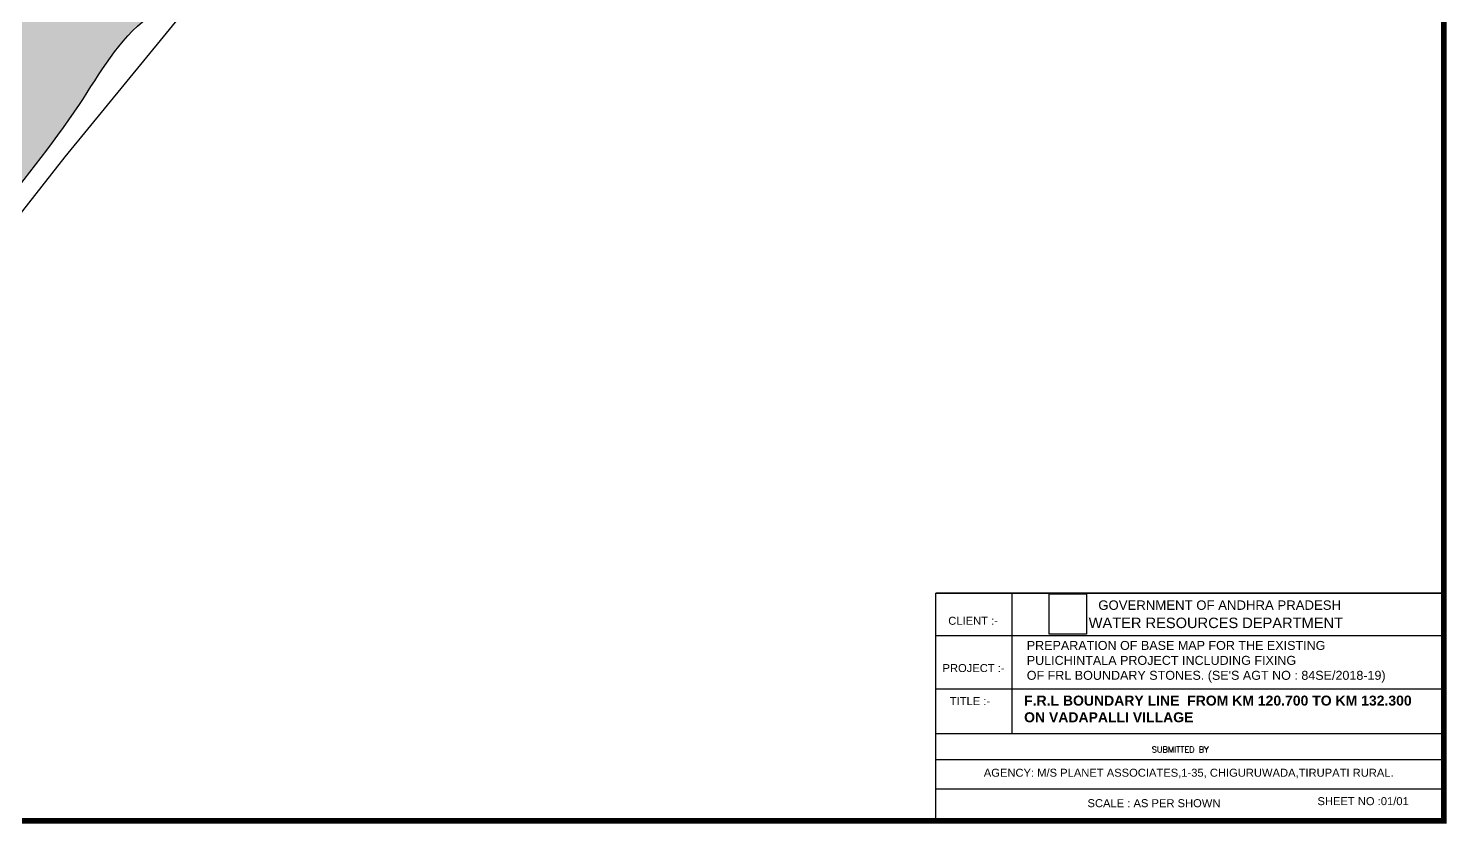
# Model space of a CAD drawing. Header units: millimetres. Extents: x 351611 to 362178, y 1842653 to 1850640.
# Drawn here: x 357278 to 362178, y 1842653 to 1845402 of the extents above; entities that cross this region are included whole.
import ezdxf

# ---------------------------------------------------------------- set-up
doc = ezdxf.new("R2010")
doc.units = ezdxf.units.MM
doc.layers.add('TABLE', color=7, linetype='Continuous')
doc.styles.add('I', font='romans.shx', dxfattribs={"width": 0.9, "height": 3})
doc.styles.add('LE', font='arial.ttf', dxfattribs={"height": 3})
picture_1 = doc.add_image_def('image1.png', size_in_pixel=(5098, 5519))

msp = doc.modelspace()

# ---------------------------------------------------------------- hatches: boundary and pattern name
h = msp.add_hatch()
h.set_pattern_fill('DASH,_O', color=4, scale=10, angle=45)
h.set_pattern_definition([(45, (0, 0), (4e-15, 44.9012806), [31.75, -31.75])])
edge = h.paths.add_edge_path()
edge.add_spline(control_points=[(361076.2, 1846537.7), (360959.7, 1846509.9), (360673.7, 1846441.6), (360272, 1846343.9), (359906.5, 1846431.1), (359626.2, 1846463), (359364.1, 1846446.6), (359104.9, 1846337), (358799.5, 1846197.8), (358471.7, 1846000.5), (358112, 1845795), (357767.7, 1845763.5), (357429.4, 1845723.5), (357120.7, 1845527.6), (356878.5, 1845184.1), (356642.8, 1844860.9), (356577, 1844537.3), (356413.4, 1844254.3), (356158.3, 1843962.3), (355809.3, 1843724.2), (355510.9, 1843444.1), (355200.5, 1843074), (354927.1, 1842822.6), (354753.9, 1842663.4)], knot_values=[0, 0, 0, 0, 360.715034, 886.041313, 1206.901347, 1473.328415, 1733.5221, 1982.292082, 2311.144252, 2740.368539, 3133.375977, 3534.049936, 3762.994726, 4150.462336, 4579.066255, 5024.529372, 5329.772665, 5552.662472, 5997.96084, 6480.06685, 6814.590068, 7222.420498, 7927.215983, 7927.215983, 7927.215983, 7927.215983], degree=3, periodic=0)
edge.add_line((354753.9, 1842663.4), (355621.9, 1842663.4))
edge.add_spline(control_points=[(355621.9, 1842663.4), (355783.3, 1842864.2), (356092.1, 1843248.2), (356473.5, 1843795), (356843.4, 1844265.1), (357126.5, 1844722), (357440.8, 1845090.2), (357609.8, 1845399.6), (357885.4, 1845552.5), (358300, 1845654), (358873.3, 1845807.6), (359412, 1845999.6), (359909.6, 1846018.1), (360371, 1846001.9), (360816.6, 1846000.3), (361086.8, 1846047.5), (361180.5, 1846063.9)], knot_values=[0, 0, 0, 0, 772.881091, 1477.556531, 1998.878309, 2567.70876, 3081.308169, 3463.429081, 3579.981676, 4014.835943, 4735.72258, 5368.465177, 5711.954778, 6220.314607, 6757.105663, 7042.147457, 7042.147457, 7042.147457, 7042.147457], degree=3, periodic=0)
edge.add_line((361180.5, 1846063.9), (361076.2, 1846537.7))
h.paths.add_polyline_path([(358890, 1846000.3), (359792.9, 1846120.2), (359776.5, 1846243.2), (358873.7, 1846123.3)], flags=24)
h.paths.add_polyline_path([(356617.4, 1844206.5), (357135.8, 1844955.3), (357033.8, 1845025.9), (356515.3, 1844277.1)], flags=24)
h.paths.add_polyline_path([(355416.8, 1843182.6), (355298.6, 1843334.7), (355256.6, 1843302.2), (355374.9, 1843150)], flags=24)
h.paths.add_polyline_path([(359901.5, 1846277.1), (359998.9, 1846446.8), (359952.1, 1846473.6), (359854.7, 1846303.9)], flags=24)

# ---------------------------------------------------------------- linework, layer by layer
at = {"const_width": 20}
msp.add_lwpolyline([(351620.9, 1850630.1), (362168, 1850630.1), (362168, 1842663.4), (351620.9, 1842663.4)], close=True, dxfattribs=at)
msp.add_lwpolyline([(355694.2, 1842663.4), (357200.8, 1844696.5), (357405.1, 1844958.1), (357823.4, 1845467.9), (358417.8, 1845621.2), (359056.2, 1845825.6), (359687.4, 1845975.9), (360470.4, 1845957.4)])
msp.add_lwpolyline([(360413.7, 1843450.5), (362168, 1843450.5), (362168, 1842663.4), (360413.7, 1842663.4)], close=True)
at = {"color": 4}
for points in [[(354753.9, 1842663.4), (355259.6, 1843154.4), (355533.2, 1843456.8), (355777.8, 1843685), (356154.7, 1843985.6), (356446.8, 1844321.7), (356553.7, 1844517.3), (356649.7, 1844807), (356880.1, 1845188.3), (357151.9, 1845519.7), (357485.3, 1845717.1), (357710.9, 1845756), (358106, 1845823), (358459.3, 1845995), (358832.6, 1846206.9), (359130.3, 1846346.6), (359364.1, 1846431.8), (359623.2, 1846455.3), (359888.2, 1846428.2), (360205.3, 1846379.3), (360725.4, 1846453.7), (361076.2, 1846537.7)], [(355621.9, 1842663.4), (356099, 1843271.4), (356514.7, 1843840.4), (356826.3, 1844258.4), (357147.7, 1844727.7), (357455, 1845139.2), (357691.7, 1845439.2), (357792.2, 1845498.3), (358205.9, 1845632.1), (358900.4, 1845825.6), (359511.1, 1845991), (359853.9, 1846012.7), (360362.2, 1846004.8), (360898.8, 1846020.6), (361180.5, 1846063.9)]]:
    msp.add_spline(points, degree=3, dxfattribs=at)
at = {"layer": 'TABLE'}
for p, q in [((362168, 1843450.5), (360413.7, 1843450.5)), ((360676.7, 1842963.7), (360676.7, 1843450.5)), ((362168, 1843302.5), (360413.7, 1843302.5)), ((362168, 1843118.6), (360413.7, 1843118.6)), ((362168, 1842963.7), (360413.7, 1842963.7)), ((362168, 1842874.2), (360413.7, 1842874.2)), ((362168, 1842772.3), (360413.7, 1842772.3))]:
    msp.add_line(p, q, dxfattribs=at)

# ---------------------------------------------------------------- texts
for s, height, style, p in [('GOVERNMENT OF ANDHRA PRADESH', 32.551, 'LE', (360974.6, 1843392.3)), ('CLIENT :-', 27.64, 'LE', (360456.3, 1843340.7)), ('WATER RESOURCES DEPARTMENT', 36.168, 'LE', (360941.5, 1843329.2)), ('PROJECT :-', 27.64, 'LE', (360436.5, 1843177.3)), ('TITLE :-', 27.64, 'LE', (360461.6, 1843063.2)), ('SUBMITTED BY ', 20.636, 'I', (361159.5, 1842899.1)), ('SCALE : AS PER SHOWN', 27.64, 'LE', (360937.4, 1842710.3)), ('SHEET NO :01/01', 27.64, 'LE', (361731.8, 1842717.3))]:
    msp.add_text(s, height=height, dxfattribs=dict(at, style=style)).set_placement(p)
at = {"layer": 'TABLE', "attachment_point": 1, "style": 'LE'}
for s, insert, char_height, width in [("PREPARATION OF BASE MAP FOR THE EXISTING\\PPULICHINTALA PROJECT INCLUDING FIXING\\POF FRL BOUNDARY STONES. (SE'S AGT NO : 84SE/2018-19)", (360727.5, 1843284.8), 30.986, 1238.644), ('{\\fArial|b1|i0|c0|p34;\\C1;F.R.L BOUNDARY LINE  FROM KM 120.700 TO KM 132.300 \\PON VADAPALLI VILLAGE }', (360718.4, 1843095.9), 34.567, 1448.401), ('\\pi190.04;AGENCY: M/S PLANET ASSOCIATES,1-35, CHIGURUWADA,TIRUPATI RURAL.', (360389, 1842843.2), 27.64, 1792.818)]:
    msp.add_mtext(s, dxfattribs=dict(at, insert=insert, char_height=char_height, width=width))

# ---------------------------------------------------------------- pictures from other files: only their frames are drawn
image = msp.add_image(picture_1, insert=(360805.3, 1843308.6), size_in_units=(128.2, 138.8))
image.dxf.flags = 7

doc.saveas('drawing.dxf')
